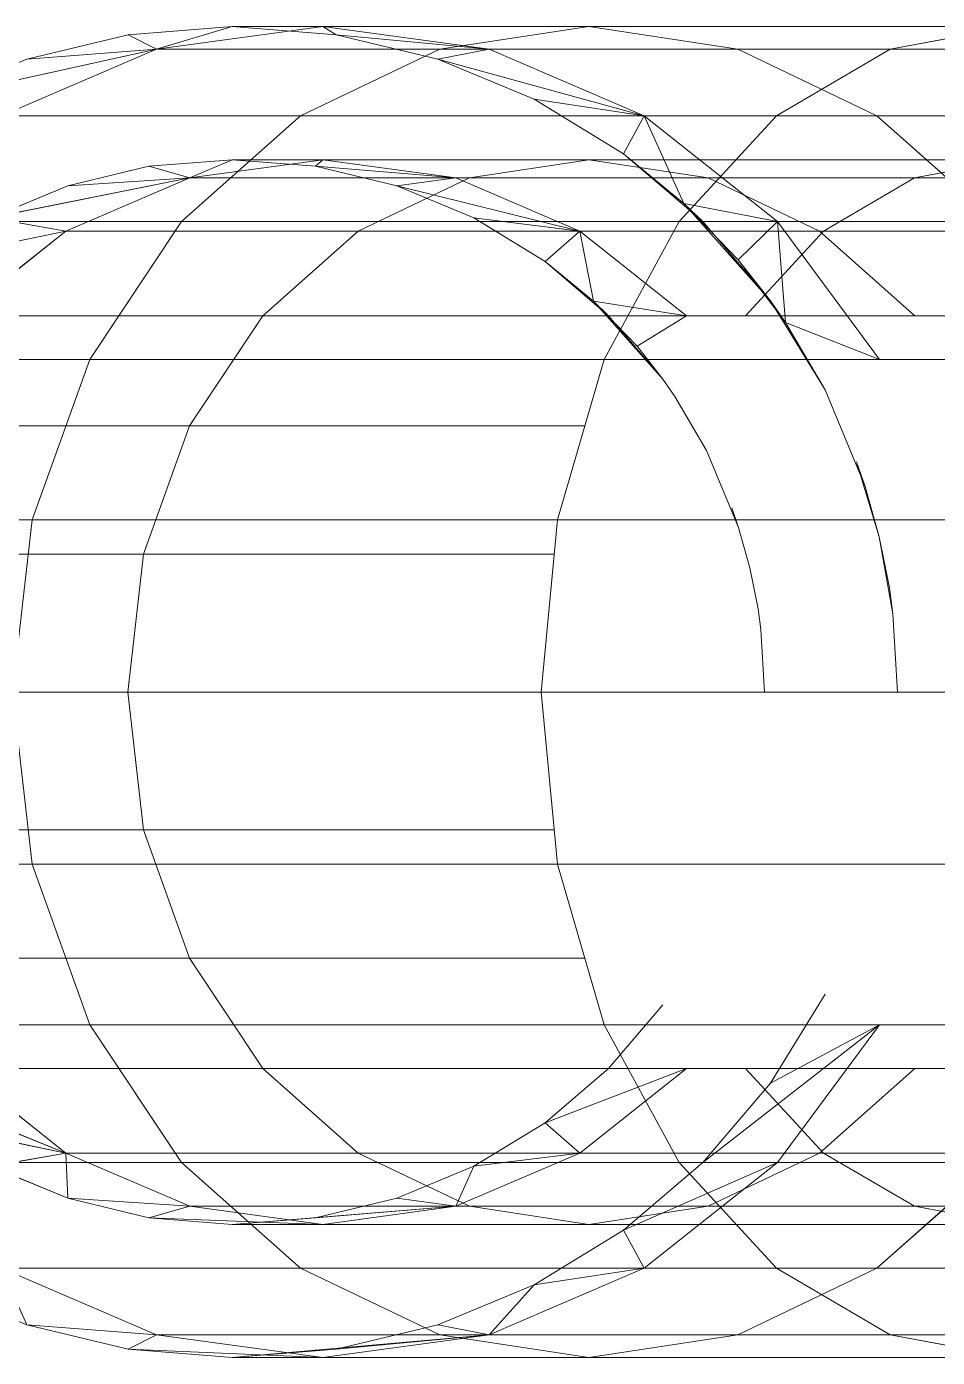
# Model space of a CAD drawing. Header units: centimetres. Extents: x -1762 to 3746, y -261 to 6534.
# Drawn here: x -1392.077 to -1391.392, y 5728.86 to 5729.86 of the extents above; entities that cross this region are included whole.
import ezdxf

# ---------------------------------------------------------------- set-up
doc = ezdxf.new("R2010")
doc.units = ezdxf.units.CM
doc.linetypes.add('Hidden', pattern=[0.714375, 0.47625, -0.238125])
doc.layers.add('A-DETL-HDLN', color=7, linetype='Hidden', lineweight=9)
doc.layers.add('G-IMPT', color=7, linetype='Continuous', lineweight=9, true_color=0x007f7f)

# ---------------------------------------------------------------- blocks, each defined once
blk = doc.blocks.new('EQ-05-007 - EQ-05-007_dwg_Agrupar_314-1548995-Planta bodega almacenamiento congelados')
at = {"layer": 'A-DETL-HDLN'}
for p, q in [((57.4821, 99.0002), (57.1642, 99.0002)), ((57.1642, 99.0002), (57.2557, 98.9832)), ((57.37, 98.9832), (57.4821, 99.0002)), ((57.6819, 99.0002), (57.4821, 99.0002)), ((57.4821, 99.0002), (57.5941, 98.9832)), ((57.5569, 98.9832), (57.75, 99.0002)), ((57.5569, 98.9832), (57.6819, 99.0002)), ((57.75, 99.0002), (57.6718, 98.994)), ((57.6718, 98.994), (57.75, 99.0002)), ((57.6819, 99.0002), (57.75, 99.0002)), ((57.6819, 99.0002), (57.8282, 98.994)), ((57.6819, 99.0002), (57.8069, 98.9832)), ((57.8282, 98.994), (57.75, 99.0002)), ((57.75, 99.0002), (57.8282, 98.994)), ((57.5569, 98.9832), (57.6718, 98.994)), ((57.5955, 98.9757), (57.6718, 98.994)), ((57.5955, 98.9757), (57.6718, 98.994)), ((57.8282, 98.994), (57.8069, 98.9832)), ((57.8069, 98.9832), (57.8282, 98.994)), ((57.8069, 98.9832), (57.8282, 98.994)), ((57.8282, 98.994), (57.9045, 98.9757)), ((57.8282, 98.994), (57.9045, 98.9757)), ((57.2557, 98.9832), (56.8147, 98.9832)), ((57.37, 98.9832), (57.0727, 98.9832)), ((57.5941, 98.9832), (57.2557, 98.9832)), ((57.2557, 98.9832), (57.341, 98.9332)), ((57.2655, 98.9332), (57.37, 98.9832)), ((57.5569, 98.9832), (57.37, 98.9832)), ((57.4404, 98.9332), (57.5569, 98.9832)), ((57.523, 98.9457), (57.5569, 98.9832)), ((57.5569, 98.9832), (57.5955, 98.9757)), ((57.8069, 98.9832), (57.5941, 98.9832)), ((57.5941, 98.9832), (57.6986, 98.9332)), ((57.8069, 98.9832), (57.9045, 98.9757)), ((57.8069, 98.9832), (57.9233, 98.9332)), ((57.523, 98.9457), (57.5955, 98.9757)), ((57.523, 98.9457), (57.5955, 98.9757)), ((57.9045, 98.9757), (57.977, 98.9457)), ((57.9045, 98.9757), (57.977, 98.9457)), ((57.9045, 98.9757), (57.9233, 98.9332)), ((57.4404, 98.9332), (57.523, 98.9457)), ((57.4561, 98.9047), (57.523, 98.9457)), ((57.4561, 98.9047), (57.523, 98.9457)), ((57.341, 98.9332), (56.875, 98.9332)), ((57.2655, 98.9332), (56.9874, 98.9332)), ((57.1759, 98.8538), (57.2655, 98.9332)), ((57.4404, 98.9332), (57.2655, 98.9332)), ((57.3403, 98.8538), (57.4404, 98.9332)), ((57.6986, 98.9332), (57.341, 98.9332)), ((57.341, 98.9332), (57.4142, 98.8538)), ((57.4561, 98.9047), (57.4404, 98.9332)), ((57.9233, 98.9332), (57.6986, 98.9332)), ((57.6986, 98.9332), (57.7882, 98.8538)), ((57.4821, 98.9002), (57.1642, 98.9002)), ((57.1642, 98.9002), (57.2374, 98.8866)), ((57.3403, 98.8538), (57.4561, 98.9047)), ((57.3924, 98.8866), (57.4821, 98.9002)), ((57.3964, 98.8538), (57.4561, 98.9047)), ((57.3964, 98.8538), (57.4561, 98.9047)), ((57.6819, 98.9002), (57.4821, 98.9002)), ((57.4821, 98.9002), (57.5717, 98.8866)), ((57.5819, 98.8866), (57.75, 98.9002)), ((57.5819, 98.8866), (57.6819, 98.9002)), ((57.6819, 98.9002), (57.75, 98.9002)), ((57.6819, 98.9002), (57.8126, 98.8953)), ((57.6819, 98.9002), (57.7819, 98.8866)), ((57.75, 98.9002), (57.6874, 98.8953)), ((57.6874, 98.8953), (57.75, 98.9002)), ((57.75, 98.9002), (57.8126, 98.8953)), ((57.75, 98.9002), (57.8126, 98.8953)), ((57.5819, 98.8866), (57.6874, 98.8953)), ((57.6264, 98.8806), (57.6874, 98.8953)), ((57.6264, 98.8806), (57.6874, 98.8953)), ((57.8126, 98.8953), (57.7819, 98.8866)), ((57.8126, 98.8953), (57.8736, 98.8806)), ((57.8126, 98.8953), (57.8736, 98.8806)), ((57.2374, 98.8866), (56.8018, 98.8866)), ((57.3924, 98.8866), (57.091, 98.8866)), ((57.5717, 98.8866), (57.2374, 98.8866)), ((57.2374, 98.8866), (57.3056, 98.8466)), ((57.3088, 98.8466), (57.3924, 98.8866)), ((57.5819, 98.8866), (57.3924, 98.8866)), ((57.4887, 98.8466), (57.5819, 98.8866)), ((57.5684, 98.8566), (57.5819, 98.8866)), ((57.5684, 98.8566), (57.6264, 98.8806)), ((57.5684, 98.8566), (57.6264, 98.8806)), ((57.7819, 98.8866), (57.5717, 98.8866)), ((57.5717, 98.8866), (57.6553, 98.8466)), ((57.5819, 98.8866), (57.6264, 98.8806)), ((57.7819, 98.8866), (57.8736, 98.8806)), ((57.7819, 98.8866), (57.875, 98.8466)), ((57.8736, 98.8806), (57.9316, 98.8566)), ((57.8736, 98.8806), (57.9316, 98.8566)), ((57.8736, 98.8806), (57.875, 98.8466)), ((57.4142, 98.8538), (56.9268, 98.8538)), ((57.3403, 98.8538), (57.1759, 98.8538)), ((57.2636, 98.7502), (57.3964, 98.8538)), ((57.2636, 98.7502), (57.3403, 98.8538)), ((57.3964, 98.8538), (57.3403, 98.8538)), ((57.3455, 98.7941), (57.3964, 98.8538)), ((57.3455, 98.7941), (57.3964, 98.8538)), ((57.7882, 98.8538), (57.4142, 98.8538)), ((57.4142, 98.8538), (57.4704, 98.7502)), ((57.4887, 98.8466), (57.5684, 98.8566)), ((57.5149, 98.8238), (57.5684, 98.8566)), ((57.5149, 98.8238), (57.5684, 98.8566)), ((58.0234, 98.8538), (57.7882, 98.8538)), ((57.7882, 98.8538), (57.8571, 98.7502)), ((57.875, 98.8466), (57.9316, 98.8566)), ((57.3056, 98.8466), (56.9295, 98.8466)), ((57.3088, 98.8466), (57.0228, 98.8466)), ((57.2371, 98.783), (57.3088, 98.8466)), ((57.6553, 98.8466), (57.3056, 98.8466)), ((57.3056, 98.8466), (57.3642, 98.783)), ((57.4887, 98.8466), (57.3088, 98.8466)), ((57.4086, 98.783), (57.4887, 98.8466)), ((57.5149, 98.8238), (57.4887, 98.8466)), ((57.875, 98.8466), (57.6553, 98.8466)), ((57.6553, 98.8466), (57.727, 98.783)), ((57.875, 98.8466), (57.9851, 98.8238)), ((57.875, 98.8466), (57.9551, 98.783)), ((57.875, 98.8466), (58.0328, 98.783)), ((57.4086, 98.783), (57.5149, 98.8238)), ((57.4672, 98.783), (57.5149, 98.8238)), ((57.4672, 98.783), (57.5149, 98.8238)), ((57.2636, 98.7502), (57.3455, 98.7941)), ((57.3045, 98.7272), (57.3455, 98.7941)), ((57.3045, 98.7272), (57.3455, 98.7941)), ((57.3642, 98.783), (56.9539, 98.783)), ((57.2371, 98.783), (56.9642, 98.783)), ((57.4086, 98.783), (57.2371, 98.783)), ((57.727, 98.783), (57.3642, 98.783)), ((57.4672, 98.783), (57.4086, 98.783)), ((57.4264, 98.7353), (57.4672, 98.783)), ((57.4264, 98.7353), (57.4672, 98.783)), ((57.9551, 98.783), (57.727, 98.783)), ((57.727, 98.783), (57.7821, 98.7002)), ((57.4704, 98.7502), (56.9665, 98.7502)), ((57.8571, 98.7502), (57.4704, 98.7502)), ((57.4704, 98.7502), (57.5057, 98.6296)), ((58.1001, 98.7502), (57.8571, 98.7502)), ((57.8571, 98.7502), (57.9003, 98.6296)), ((57.7821, 98.7002), (57.485, 98.7002)), ((58.0165, 98.7002), (57.7821, 98.7002)), ((57.7821, 98.7002), (57.8167, 98.6037)), ((57.5057, 98.6296), (56.9915, 98.6296)), ((57.9003, 98.6296), (57.5057, 98.6296)), ((57.5057, 98.6296), (57.5178, 98.5002)), ((58.1484, 98.6296), (57.9003, 98.6296)), ((57.9003, 98.6296), (57.9151, 98.5002)), ((57.8167, 98.6037), (57.5081, 98.6037)), ((58.0551, 98.6037), (57.8167, 98.6037)), ((57.8167, 98.6037), (57.8285, 98.5002)), ((57.5178, 98.5002), (57, 98.5002)), ((57.2535, 98.4414), (57.25, 98.5002)), ((57.3528, 98.4532), (57.35, 98.5002)), ((57.5178, 98.5002), (57.5057, 98.3708)), ((57.8285, 98.5002), (57.5178, 98.5002)), ((57.9151, 98.5002), (57.5178, 98.5002)), ((57.8285, 98.5002), (57.8167, 98.3967)), ((58.0682, 98.5002), (57.8285, 98.5002)), ((57.9151, 98.5002), (57.9003, 98.3708)), ((57.3528, 98.4532), (57.3549, 98.4376)), ((57.2638, 98.3835), (57.2535, 98.4414)), ((57.2535, 98.4414), (57.2562, 98.422)), ((57.3611, 98.4068), (57.3549, 98.4376)), ((57.2638, 98.3835), (57.2562, 98.422)), ((57.3611, 98.4068), (57.3696, 98.3766)), ((57.8167, 98.3967), (57.5081, 98.3967)), ((57.8167, 98.3967), (57.7821, 98.3002)), ((58.0551, 98.3967), (57.8167, 98.3967)), ((57.2809, 98.3271), (57.2638, 98.3835)), ((57.2638, 98.3835), (57.2745, 98.3457)), ((57.5057, 98.3708), (56.9915, 98.3708)), ((57.3936, 98.3186), (57.3696, 98.3766)), ((57.3747, 98.3618), (57.3696, 98.3766)), ((57.5057, 98.3708), (57.4704, 98.2502)), ((57.9003, 98.3708), (57.5057, 98.3708)), ((57.9003, 98.3708), (57.8571, 98.2502)), ((58.1484, 98.3708), (57.9003, 98.3708)), ((57.3045, 98.2732), (57.2745, 98.3457)), ((57.2809, 98.3271), (57.2745, 98.3457)), ((57.4174, 98.278), (57.3936, 98.3186)), ((57.7821, 98.3002), (57.485, 98.3002)), ((57.7821, 98.3002), (57.727, 98.2174)), ((58.0165, 98.3002), (57.7821, 98.3002)), ((57.3455, 98.2063), (57.3045, 98.2732)), ((57.3343, 98.2224), (57.3045, 98.2732)), ((57.4174, 98.278), (57.4264, 98.2651)), ((57.4672, 98.2174), (57.4264, 98.2651)), ((57.4785, 98.2065), (57.4264, 98.2651)), ((57.4458, 98.2404), (57.4264, 98.2651)), ((57.4704, 98.2502), (56.9665, 98.2502)), ((57.3403, 98.1467), (57.2636, 98.2502)), ((57.2636, 98.2502), (57.3343, 98.2224)), ((57.4704, 98.2502), (57.4142, 98.1467)), ((57.8571, 98.2502), (57.4704, 98.2502)), ((57.8571, 98.2502), (57.7882, 98.1467)), ((58.1001, 98.2502), (57.8571, 98.2502)), ((57.4086, 98.2174), (57.4458, 98.2404)), ((57.4785, 98.2065), (57.4458, 98.2404)), ((57.3698, 98.1755), (57.3343, 98.2224)), ((57.3343, 98.2224), (57.3455, 98.2063)), ((57.3403, 98.1467), (57.3343, 98.2224)), ((57.3642, 98.2174), (56.9539, 98.2174)), ((57.2371, 98.2174), (56.9642, 98.2174)), ((57.3088, 98.1538), (57.2371, 98.2174)), ((57.4086, 98.2174), (57.2371, 98.2174)), ((57.3642, 98.2174), (57.3056, 98.1538)), ((57.727, 98.2174), (57.3642, 98.2174)), ((57.4887, 98.1538), (57.4086, 98.2174)), ((57.4785, 98.2065), (57.4086, 98.2174)), ((57.5149, 98.1766), (57.4672, 98.2174)), ((57.5149, 98.1766), (57.4672, 98.2174)), ((57.4785, 98.2065), (57.4672, 98.2174)), ((57.727, 98.2174), (57.6553, 98.1538)), ((57.9551, 98.2174), (57.727, 98.2174)), ((57.9551, 98.2174), (57.875, 98.1538)), ((57.3964, 98.1467), (57.3455, 98.2063)), ((57.4106, 98.133), (57.3455, 98.2063)), ((57.3698, 98.1755), (57.3455, 98.2063)), ((57.4887, 98.1538), (57.4785, 98.2065)), ((57.5149, 98.1766), (57.4785, 98.2065)), ((57.3403, 98.1467), (57.3698, 98.1755)), ((57.4106, 98.133), (57.3698, 98.1755)), ((57.4887, 98.1538), (57.5149, 98.1766)), ((57.5684, 98.1438), (57.5149, 98.1766)), ((57.5684, 98.1438), (57.5149, 98.1766)), ((57.9851, 98.1766), (57.875, 98.1538)), ((57.3056, 98.1538), (56.9295, 98.1538)), ((57.3088, 98.1538), (57.0228, 98.1538)), ((57.3056, 98.1538), (57.2374, 98.1138)), ((57.6553, 98.1538), (57.3056, 98.1538)), ((57.3924, 98.1138), (57.3088, 98.1538)), ((57.4887, 98.1538), (57.3088, 98.1538)), ((57.5819, 98.1138), (57.4887, 98.1538)), ((57.6264, 98.1198), (57.4887, 98.1538)), ((57.4887, 98.1538), (57.5684, 98.1438)), ((57.6553, 98.1538), (57.5717, 98.1138)), ((57.875, 98.1538), (57.6553, 98.1538)), ((57.875, 98.1538), (57.7819, 98.1138)), ((57.875, 98.1538), (57.9316, 98.1438)), ((57.4142, 98.1467), (56.9268, 98.1467)), ((57.2655, 98.0672), (57.1759, 98.1467)), ((57.3403, 98.1467), (57.1759, 98.1467)), ((57.4404, 98.0672), (57.3403, 98.1467)), ((57.3403, 98.1467), (57.4106, 98.133)), ((57.4142, 98.1467), (57.341, 98.0672)), ((57.4561, 98.0957), (57.3964, 98.1467)), ((57.4561, 98.0957), (57.3964, 98.1467)), ((57.4106, 98.133), (57.3964, 98.1467)), ((57.7882, 98.1467), (57.4142, 98.1467)), ((57.6264, 98.1198), (57.5684, 98.1438)), ((57.6264, 98.1198), (57.5684, 98.1438)), ((57.7882, 98.1467), (57.6986, 98.0672)), ((57.9316, 98.1438), (57.7819, 98.1138)), ((58.0234, 98.1467), (57.7882, 98.1467)), ((57.9316, 98.1438), (57.8736, 98.1198)), ((57.9316, 98.1438), (57.8736, 98.1198)), ((57.4404, 98.0672), (57.4106, 98.133)), ((57.4561, 98.0957), (57.4106, 98.133)), ((57.2374, 98.1138), (56.8018, 98.1138)), ((57.3924, 98.1138), (57.091, 98.1138)), ((57.2374, 98.1138), (57.1642, 98.1002)), ((57.5717, 98.1138), (57.2374, 98.1138)), ((57.4821, 98.1002), (57.3924, 98.1138)), ((57.5819, 98.1138), (57.3924, 98.1138)), ((57.5717, 98.1138), (57.4821, 98.1002)), ((57.7819, 98.1138), (57.5717, 98.1138)), ((57.5819, 98.1138), (57.6264, 98.1198)), ((57.6819, 98.1002), (57.5819, 98.1138)), ((57.6874, 98.1051), (57.5819, 98.1138)), ((57.6874, 98.1051), (57.6264, 98.1198)), ((57.6874, 98.1051), (57.6264, 98.1198)), ((57.7819, 98.1138), (57.6819, 98.1002)), ((57.7819, 98.1138), (57.75, 98.1002)), ((57.7819, 98.1138), (57.8736, 98.1198)), ((57.7819, 98.1138), (57.8126, 98.1051)), ((57.8736, 98.1198), (57.8126, 98.1051)), ((57.8736, 98.1198), (57.8126, 98.1051)), ((57.4821, 98.1002), (57.1642, 98.1002)), ((57.6819, 98.1002), (57.4821, 98.1002)), ((57.6819, 98.1002), (57.6874, 98.1051)), ((57.6819, 98.1002), (57.6874, 98.1051)), ((57.6819, 98.1002), (57.6874, 98.1051)), ((57.75, 98.1002), (57.6819, 98.1002)), ((57.6874, 98.1051), (57.75, 98.1002)), ((57.75, 98.1002), (57.6874, 98.1051)), ((57.8126, 98.1051), (57.75, 98.1002)), ((57.8126, 98.1051), (57.75, 98.1002)), ((57.4404, 98.0672), (57.4561, 98.0957)), ((57.523, 98.0547), (57.4561, 98.0957)), ((57.523, 98.0547), (57.4561, 98.0957)), ((57.341, 98.0672), (56.875, 98.0672)), ((57.2655, 98.0672), (56.9874, 98.0672)), ((57.341, 98.0672), (57.2557, 98.0172)), ((57.37, 98.0172), (57.2655, 98.0672)), ((57.4404, 98.0672), (57.2655, 98.0672)), ((57.6986, 98.0672), (57.341, 98.0672)), ((57.5569, 98.0172), (57.4404, 98.0672)), ((57.5955, 98.0247), (57.4404, 98.0672)), ((57.4404, 98.0672), (57.523, 98.0547)), ((57.6986, 98.0672), (57.5941, 98.0172)), ((57.9233, 98.0672), (57.6986, 98.0672)), ((57.9233, 98.0672), (57.8069, 98.0172)), ((57.5955, 98.0247), (57.523, 98.0547)), ((57.5955, 98.0247), (57.523, 98.0547)), ((57.977, 98.0547), (57.8069, 98.0172)), ((57.977, 98.0547), (57.9045, 98.0247)), ((57.977, 98.0547), (57.9045, 98.0247)), ((57.5569, 98.0172), (57.5955, 98.0247)), ((57.5955, 98.0247), (57.6718, 98.0064)), ((57.6718, 98.0064), (57.5955, 98.0247)), ((57.8069, 98.0172), (57.9045, 98.0247)), ((57.9045, 98.0247), (57.8282, 98.0064)), ((57.9045, 98.0247), (57.8282, 98.0064)), ((57.2557, 98.0172), (56.8147, 98.0172)), ((57.37, 98.0172), (57.0727, 98.0172)), ((57.2557, 98.0172), (57.1642, 98.0002)), ((57.5941, 98.0172), (57.2557, 98.0172)), ((57.4821, 98.0002), (57.37, 98.0172)), ((57.5569, 98.0172), (57.37, 98.0172)), ((57.5941, 98.0172), (57.4821, 98.0002)), ((57.6819, 98.0002), (57.5569, 98.0172)), ((57.6718, 98.0064), (57.5569, 98.0172)), ((57.8069, 98.0172), (57.5941, 98.0172)), ((57.8069, 98.0172), (57.6819, 98.0002)), ((57.8069, 98.0172), (57.75, 98.0002)), ((57.8069, 98.0172), (57.8282, 98.0064)), ((57.8069, 98.0172), (57.8282, 98.0064)), ((57.8282, 98.0064), (57.8069, 98.0172)), ((57.4821, 98.0002), (57.1642, 98.0002)), ((57.6819, 98.0002), (57.4821, 98.0002)), ((57.6718, 98.0064), (57.75, 98.0002)), ((57.75, 98.0002), (57.6718, 98.0064)), ((57.6819, 98.0002), (57.6718, 98.0064)), ((57.6819, 98.0002), (57.75, 98.0002)), ((57.8282, 98.0064), (57.75, 98.0002)), ((57.8282, 98.0064), (57.75, 98.0002))]:
    blk.add_line(p, q, dxfattribs=at)
at = {"layer": 'A-DETL-HDLN', "flags": 128}
blk.add_lwpolyline([(57.6819, 98.0002), (57.6718, 98.0064)], close=True, dxfattribs=at)
at = {"layer": 'G-IMPT'}
for p, q in [((57.4821, 99.0002), (57.1642, 99.0002)), ((57.1642, 99.0002), (57.2557, 98.9832)), ((57.37, 98.9832), (57.4821, 99.0002)), ((57.6819, 99.0002), (57.4821, 99.0002)), ((57.4821, 99.0002), (57.5941, 98.9832)), ((57.5569, 98.9832), (57.75, 99.0002)), ((57.5569, 98.9832), (57.6819, 99.0002)), ((57.75, 99.0002), (57.6718, 98.994)), ((57.6718, 98.994), (57.75, 99.0002)), ((57.6718, 98.994), (57.75, 99.0002)), ((57.6819, 99.0002), (57.75, 99.0002)), ((57.6819, 99.0002), (57.8282, 98.994)), ((57.6819, 99.0002), (57.8069, 98.9832)), ((57.8282, 98.994), (57.75, 99.0002)), ((57.75, 99.0002), (57.8282, 98.994)), ((57.75, 99.0002), (57.8282, 98.994)), ((57.5569, 98.9832), (57.6718, 98.994)), ((57.5955, 98.9757), (57.6718, 98.994)), ((57.5955, 98.9757), (57.6718, 98.994)), ((57.5955, 98.9757), (57.6718, 98.994)), ((57.8282, 98.994), (57.8069, 98.9832)), ((57.8282, 98.994), (57.9045, 98.9757)), ((57.8282, 98.994), (57.9045, 98.9757)), ((57.8282, 98.994), (57.9045, 98.9757)), ((57.2557, 98.9832), (56.8147, 98.9832)), ((57.37, 98.9832), (57.0727, 98.9832)), ((57.5941, 98.9832), (57.2557, 98.9832)), ((57.2557, 98.9832), (57.341, 98.9332)), ((57.2655, 98.9332), (57.37, 98.9832)), ((57.5569, 98.9832), (57.37, 98.9832)), ((57.4404, 98.9332), (57.5569, 98.9832)), ((57.523, 98.9457), (57.5569, 98.9832)), ((57.5569, 98.9832), (57.5955, 98.9757)), ((57.8069, 98.9832), (57.5941, 98.9832)), ((57.5941, 98.9832), (57.6986, 98.9332)), ((57.8069, 98.9832), (57.9045, 98.9757)), ((57.8069, 98.9832), (57.9233, 98.9332)), ((57.523, 98.9457), (57.5955, 98.9757)), ((57.523, 98.9457), (57.5955, 98.9757)), ((57.5955, 98.9757), (57.523, 98.9457)), ((57.9045, 98.9757), (57.977, 98.9457)), ((57.9045, 98.9757), (57.977, 98.9457)), ((57.9045, 98.9757), (57.9233, 98.9332)), ((57.977, 98.9457), (57.9045, 98.9757)), ((57.4404, 98.9332), (57.523, 98.9457)), ((57.4561, 98.9047), (57.523, 98.9457)), ((57.4561, 98.9047), (57.523, 98.9457)), ((57.4561, 98.9047), (57.523, 98.9457)), ((57.341, 98.9332), (56.875, 98.9332)), ((57.2655, 98.9332), (56.9874, 98.9332)), ((57.1759, 98.8538), (57.2655, 98.9332)), ((57.4404, 98.9332), (57.2655, 98.9332)), ((57.3403, 98.8538), (57.4404, 98.9332)), ((57.6986, 98.9332), (57.341, 98.9332)), ((57.341, 98.9332), (57.4142, 98.8538)), ((57.4561, 98.9047), (57.4404, 98.9332)), ((57.9233, 98.9332), (57.6986, 98.9332)), ((57.6986, 98.9332), (57.7882, 98.8538)), ((57.4821, 98.9002), (57.1642, 98.9002)), ((57.1642, 98.9002), (57.2374, 98.8866)), ((57.3403, 98.8538), (57.4561, 98.9047)), ((57.3924, 98.8866), (57.4821, 98.9002)), ((57.3964, 98.8538), (57.4561, 98.9047)), ((57.3964, 98.8538), (57.4561, 98.9047)), ((57.3964, 98.8538), (57.4561, 98.9047)), ((57.6819, 98.9002), (57.4821, 98.9002)), ((57.4821, 98.9002), (57.5717, 98.8866)), ((57.5819, 98.8866), (57.75, 98.9002)), ((57.5819, 98.8866), (57.6819, 98.9002)), ((57.6819, 98.9002), (57.75, 98.9002)), ((57.6819, 98.9002), (57.8126, 98.8953)), ((57.6819, 98.9002), (57.7819, 98.8866)), ((57.75, 98.9002), (57.6874, 98.8953)), ((57.6874, 98.8953), (57.75, 98.9002)), ((57.6874, 98.8953), (57.75, 98.9002)), ((57.75, 98.9002), (57.8126, 98.8953)), ((57.75, 98.9002), (57.8126, 98.8953)), ((57.75, 98.9002), (57.8126, 98.8953)), ((57.8126, 98.8953), (57.75, 98.9002)), ((57.5819, 98.8866), (57.6874, 98.8953)), ((57.6264, 98.8806), (57.6874, 98.8953)), ((57.6264, 98.8806), (57.6874, 98.8953)), ((57.6264, 98.8806), (57.6874, 98.8953)), ((57.8126, 98.8953), (57.7819, 98.8866)), ((57.8126, 98.8953), (57.8736, 98.8806)), ((57.8126, 98.8953), (57.8736, 98.8806)), ((57.8126, 98.8953), (57.8736, 98.8806)), ((57.2374, 98.8866), (56.8018, 98.8866)), ((57.3924, 98.8866), (57.091, 98.8866)), ((57.5717, 98.8866), (57.2374, 98.8866)), ((57.2374, 98.8866), (57.3056, 98.8466)), ((57.3088, 98.8466), (57.3924, 98.8866)), ((57.5819, 98.8866), (57.3924, 98.8866)), ((57.4887, 98.8466), (57.5819, 98.8866)), ((57.5684, 98.8566), (57.5819, 98.8866)), ((57.5684, 98.8566), (57.6264, 98.8806)), ((57.5684, 98.8566), (57.6264, 98.8806)), ((57.5684, 98.8566), (57.6264, 98.8806)), ((57.7819, 98.8866), (57.5717, 98.8866)), ((57.5717, 98.8866), (57.6553, 98.8466)), ((57.5819, 98.8866), (57.6264, 98.8806)), ((57.7819, 98.8866), (57.8736, 98.8806)), ((57.7819, 98.8866), (57.875, 98.8466)), ((57.8736, 98.8806), (57.9316, 98.8566)), ((57.8736, 98.8806), (57.9316, 98.8566)), ((57.8736, 98.8806), (57.875, 98.8466)), ((57.8736, 98.8806), (57.9316, 98.8566)), ((57.4142, 98.8538), (56.9268, 98.8538)), ((57.3403, 98.8538), (57.1759, 98.8538)), ((57.2636, 98.7502), (57.3964, 98.8538)), ((57.2636, 98.7502), (57.3403, 98.8538)), ((57.3964, 98.8538), (57.3403, 98.8538)), ((57.3455, 98.7941), (57.3964, 98.8538)), ((57.3455, 98.7941), (57.3964, 98.8538)), ((57.3455, 98.7941), (57.3964, 98.8538)), ((57.7882, 98.8538), (57.4142, 98.8538)), ((57.4142, 98.8538), (57.4704, 98.7502)), ((57.4887, 98.8466), (57.5684, 98.8566)), ((57.5149, 98.8238), (57.5684, 98.8566)), ((57.5149, 98.8238), (57.5684, 98.8566)), ((57.5684, 98.8566), (57.5149, 98.8238)), ((58.0234, 98.8538), (57.7882, 98.8538)), ((57.7882, 98.8538), (57.8571, 98.7502)), ((57.875, 98.8466), (57.9316, 98.8566)), ((57.3056, 98.8466), (56.9295, 98.8466)), ((57.3088, 98.8466), (57.0228, 98.8466)), ((57.2371, 98.783), (57.3088, 98.8466)), ((57.6553, 98.8466), (57.3056, 98.8466)), ((57.3056, 98.8466), (57.3642, 98.783)), ((57.4887, 98.8466), (57.3088, 98.8466)), ((57.4086, 98.783), (57.4887, 98.8466)), ((57.5149, 98.8238), (57.4887, 98.8466)), ((57.875, 98.8466), (57.6553, 98.8466)), ((57.6553, 98.8466), (57.727, 98.783)), ((57.875, 98.8466), (57.9851, 98.8238)), ((57.875, 98.8466), (57.9551, 98.783)), ((57.875, 98.8466), (58.0328, 98.783)), ((57.4086, 98.783), (57.5149, 98.8238)), ((57.4672, 98.783), (57.5149, 98.8238)), ((57.4672, 98.783), (57.5149, 98.8238)), ((57.5149, 98.8238), (57.4672, 98.783)), ((57.2636, 98.7502), (57.3455, 98.7941)), ((57.3045, 98.7272), (57.3455, 98.7941)), ((57.3045, 98.7272), (57.3455, 98.7941)), ((57.3045, 98.7272), (57.3455, 98.7941)), ((57.3455, 98.7941), (57.3045, 98.7272)), ((57.3642, 98.783), (56.9539, 98.783)), ((57.3642, 98.783), (56.9539, 98.783)), ((57.2371, 98.783), (56.9642, 98.783)), ((56.9642, 98.783), (57.2371, 98.783)), ((57.4086, 98.783), (57.2371, 98.783)), ((57.4086, 98.783), (57.2371, 98.783)), ((57.727, 98.783), (57.3642, 98.783)), ((57.4672, 98.783), (57.4086, 98.783)), ((57.4264, 98.7353), (57.4672, 98.783)), ((57.4264, 98.7353), (57.4672, 98.783)), ((57.4672, 98.783), (57.4264, 98.7353)), ((57.4672, 98.783), (57.4264, 98.7353)), ((57.4264, 98.7353), (57.4672, 98.783)), ((57.9551, 98.783), (57.727, 98.783)), ((57.727, 98.783), (57.7821, 98.7002)), ((57.4704, 98.7502), (56.9665, 98.7502)), ((57.8571, 98.7502), (57.4704, 98.7502)), ((57.4704, 98.7502), (57.5057, 98.6296)), ((58.1001, 98.7502), (57.8571, 98.7502)), ((57.8571, 98.7502), (57.9003, 98.6296)), ((57.7821, 98.7002), (57.485, 98.7002)), ((58.0165, 98.7002), (57.7821, 98.7002)), ((57.7821, 98.7002), (57.8167, 98.6037)), ((57.5057, 98.6296), (56.9915, 98.6296)), ((57.9003, 98.6296), (57.5057, 98.6296)), ((57.5057, 98.6296), (57.5178, 98.5002)), ((58.1484, 98.6296), (57.9003, 98.6296)), ((57.9003, 98.6296), (57.9151, 98.5002)), ((57.8167, 98.6037), (57.5081, 98.6037)), ((58.0551, 98.6037), (57.8167, 98.6037)), ((57.8167, 98.6037), (57.8285, 98.5002)), ((57.5178, 98.5002), (57, 98.5002)), ((57, 98.5002), (57.5178, 98.5002)), ((57.2535, 98.4414), (57.25, 98.5002)), ((57.3528, 98.4532), (57.35, 98.5002)), ((57.5178, 98.5002), (57.5057, 98.3708)), ((57.8285, 98.5002), (57.5178, 98.5002)), ((57.9151, 98.5002), (57.5178, 98.5002)), ((57.8285, 98.5002), (57.8167, 98.3967)), ((58.0682, 98.5002), (57.8285, 98.5002)), ((57.9151, 98.5002), (57.9003, 98.3708)), ((57.3528, 98.4532), (57.3549, 98.4376)), ((57.2638, 98.3835), (57.2535, 98.4414)), ((57.2535, 98.4414), (57.2562, 98.422)), ((57.3611, 98.4068), (57.3549, 98.4376)), ((57.2638, 98.3835), (57.2562, 98.422)), ((57.3611, 98.4068), (57.3696, 98.3766)), ((57.8167, 98.3967), (57.5081, 98.3967)), ((57.8167, 98.3967), (57.7821, 98.3002)), ((58.0551, 98.3967), (57.8167, 98.3967)), ((57.2809, 98.3271), (57.2638, 98.3835)), ((57.2638, 98.3835), (57.2745, 98.3457)), ((57.5057, 98.3708), (56.9915, 98.3708)), ((57.3936, 98.3186), (57.3696, 98.3766)), ((57.3747, 98.3618), (57.3696, 98.3766)), ((57.5057, 98.3708), (57.4704, 98.2502)), ((57.9003, 98.3708), (57.5057, 98.3708)), ((57.9003, 98.3708), (57.8571, 98.2502)), ((58.1484, 98.3708), (57.9003, 98.3708)), ((57.3045, 98.2732), (57.2745, 98.3457)), ((57.2809, 98.3271), (57.2745, 98.3457)), ((57.4174, 98.278), (57.3936, 98.3186)), ((57.7821, 98.3002), (57.485, 98.3002)), ((57.7821, 98.3002), (57.727, 98.2174)), ((58.0165, 98.3002), (57.7821, 98.3002)), ((57.3455, 98.2063), (57.3045, 98.2732)), ((57.3343, 98.2224), (57.3045, 98.2732)), ((57.3455, 98.2063), (57.3045, 98.2732)), ((57.4174, 98.278), (57.4264, 98.2651)), ((57.4672, 98.2174), (57.4264, 98.2651)), ((57.4785, 98.2065), (57.4264, 98.2651)), ((57.4458, 98.2404), (57.4264, 98.2651)), ((57.4704, 98.2502), (56.9665, 98.2502)), ((57.3403, 98.1467), (57.2636, 98.2502)), ((57.2636, 98.2502), (57.3343, 98.2224)), ((57.4704, 98.2502), (57.4142, 98.1467)), ((57.8571, 98.2502), (57.4704, 98.2502)), ((57.8571, 98.2502), (57.7882, 98.1467)), ((58.1001, 98.2502), (57.8571, 98.2502)), ((57.4086, 98.2174), (57.4458, 98.2404)), ((57.4785, 98.2065), (57.4458, 98.2404)), ((57.3698, 98.1755), (57.3343, 98.2224)), ((57.3343, 98.2224), (57.3455, 98.2063)), ((57.3403, 98.1467), (57.3343, 98.2224)), ((57.3343, 98.2224), (57.3455, 98.2063)), ((57.3343, 98.2224), (57.3698, 98.1755)), ((57.3642, 98.2174), (56.9539, 98.2174)), ((56.9539, 98.2174), (57.3642, 98.2174)), ((57.2371, 98.2174), (56.9642, 98.2174)), ((57.2371, 98.2174), (56.9642, 98.2174)), ((57.3088, 98.1538), (57.2371, 98.2174)), ((57.4086, 98.2174), (57.2371, 98.2174)), ((57.3642, 98.2174), (57.3056, 98.1538)), ((57.727, 98.2174), (57.3642, 98.2174)), ((57.4887, 98.1538), (57.4086, 98.2174)), ((57.4785, 98.2065), (57.4086, 98.2174)), ((57.5149, 98.1766), (57.4672, 98.2174)), ((57.5149, 98.1766), (57.4672, 98.2174)), ((57.4785, 98.2065), (57.4672, 98.2174)), ((57.727, 98.2174), (57.6553, 98.1538)), ((57.9551, 98.2174), (57.727, 98.2174)), ((57.9551, 98.2174), (57.875, 98.1538)), ((57.3964, 98.1467), (57.3455, 98.2063)), ((57.4106, 98.133), (57.3455, 98.2063)), ((57.3698, 98.1755), (57.3455, 98.2063)), ((57.4887, 98.1538), (57.4785, 98.2065)), ((57.5149, 98.1766), (57.4785, 98.2065)), ((57.3403, 98.1467), (57.3698, 98.1755)), ((57.4106, 98.133), (57.3698, 98.1755)), ((57.4887, 98.1538), (57.5149, 98.1766)), ((57.5684, 98.1438), (57.5149, 98.1766)), ((57.5684, 98.1438), (57.5149, 98.1766)), ((57.5684, 98.1438), (57.5149, 98.1766)), ((57.9851, 98.1766), (57.875, 98.1538)), ((57.3056, 98.1538), (56.9295, 98.1538)), ((57.3088, 98.1538), (57.0228, 98.1538)), ((57.3056, 98.1538), (57.2374, 98.1138)), ((57.6553, 98.1538), (57.3056, 98.1538)), ((57.3924, 98.1138), (57.3088, 98.1538)), ((57.4887, 98.1538), (57.3088, 98.1538)), ((57.5819, 98.1138), (57.4887, 98.1538)), ((57.6264, 98.1198), (57.4887, 98.1538)), ((57.4887, 98.1538), (57.5684, 98.1438)), ((57.6553, 98.1538), (57.5717, 98.1138)), ((57.875, 98.1538), (57.6553, 98.1538)), ((57.875, 98.1538), (57.7819, 98.1138)), ((57.875, 98.1538), (57.9316, 98.1438)), ((57.4142, 98.1467), (56.9268, 98.1467)), ((57.2655, 98.0672), (57.1759, 98.1467)), ((57.3403, 98.1467), (57.1759, 98.1467)), ((57.4404, 98.0672), (57.3403, 98.1467)), ((57.3403, 98.1467), (57.4106, 98.133)), ((57.4142, 98.1467), (57.341, 98.0672)), ((57.4561, 98.0957), (57.3964, 98.1467)), ((57.4561, 98.0957), (57.3964, 98.1467)), ((57.4106, 98.133), (57.3964, 98.1467)), ((57.7882, 98.1467), (57.4142, 98.1467)), ((57.6264, 98.1198), (57.5684, 98.1438)), ((57.6264, 98.1198), (57.5684, 98.1438)), ((57.6264, 98.1198), (57.5684, 98.1438)), ((57.7882, 98.1467), (57.6986, 98.0672)), ((57.9316, 98.1438), (57.7819, 98.1138)), ((58.0234, 98.1467), (57.7882, 98.1467)), ((57.9316, 98.1438), (57.8736, 98.1198)), ((57.9316, 98.1438), (57.8736, 98.1198)), ((57.8736, 98.1198), (57.9316, 98.1438)), ((57.9316, 98.1438), (57.8736, 98.1198)), ((57.4404, 98.0672), (57.4106, 98.133)), ((57.4561, 98.0957), (57.4106, 98.133)), ((57.2374, 98.1138), (56.8018, 98.1138)), ((57.3924, 98.1138), (57.091, 98.1138)), ((57.2374, 98.1138), (57.1642, 98.1002)), ((57.5717, 98.1138), (57.2374, 98.1138)), ((57.4821, 98.1002), (57.3924, 98.1138)), ((57.5819, 98.1138), (57.3924, 98.1138)), ((57.5717, 98.1138), (57.4821, 98.1002)), ((57.7819, 98.1138), (57.5717, 98.1138)), ((57.5819, 98.1138), (57.6264, 98.1198)), ((57.6819, 98.1002), (57.5819, 98.1138)), ((57.6874, 98.1051), (57.5819, 98.1138)), ((57.6874, 98.1051), (57.6264, 98.1198)), ((57.6874, 98.1051), (57.6264, 98.1198)), ((57.6264, 98.1198), (57.6874, 98.1051)), ((57.6874, 98.1051), (57.6264, 98.1198)), ((57.7819, 98.1138), (57.6819, 98.1002)), ((57.7819, 98.1138), (57.75, 98.1002)), ((57.7819, 98.1138), (57.8736, 98.1198)), ((57.7819, 98.1138), (57.8126, 98.1051)), ((57.8736, 98.1198), (57.8126, 98.1051)), ((57.8736, 98.1198), (57.8126, 98.1051)), ((57.8126, 98.1051), (57.8736, 98.1198)), ((57.4821, 98.1002), (57.1642, 98.1002)), ((57.6819, 98.1002), (57.4821, 98.1002)), ((57.6819, 98.1002), (57.6874, 98.1051)), ((57.75, 98.1002), (57.6819, 98.1002)), ((57.6874, 98.1051), (57.75, 98.1002)), ((57.75, 98.1002), (57.6874, 98.1051)), ((57.75, 98.1002), (57.6874, 98.1051)), ((57.6874, 98.1051), (57.75, 98.1002)), ((57.8126, 98.1051), (57.75, 98.1002)), ((57.8126, 98.1051), (57.75, 98.1002)), ((57.75, 98.1002), (57.8126, 98.1051)), ((57.4404, 98.0672), (57.4561, 98.0957)), ((57.523, 98.0547), (57.4561, 98.0957)), ((57.523, 98.0547), (57.4561, 98.0957)), ((57.523, 98.0547), (57.4561, 98.0957)), ((57.341, 98.0672), (56.875, 98.0672)), ((57.2655, 98.0672), (56.9874, 98.0672)), ((57.341, 98.0672), (57.2557, 98.0172)), ((57.37, 98.0172), (57.2655, 98.0672)), ((57.4404, 98.0672), (57.2655, 98.0672)), ((57.6986, 98.0672), (57.341, 98.0672)), ((57.5569, 98.0172), (57.4404, 98.0672)), ((57.5955, 98.0247), (57.4404, 98.0672)), ((57.4404, 98.0672), (57.523, 98.0547)), ((57.6986, 98.0672), (57.5941, 98.0172)), ((57.9233, 98.0672), (57.6986, 98.0672)), ((57.9233, 98.0672), (57.8069, 98.0172)), ((57.5955, 98.0247), (57.523, 98.0547)), ((57.5955, 98.0247), (57.523, 98.0547)), ((57.5955, 98.0247), (57.523, 98.0547)), ((57.977, 98.0547), (57.8069, 98.0172)), ((57.977, 98.0547), (57.9045, 98.0247)), ((57.977, 98.0547), (57.9045, 98.0247)), ((57.977, 98.0547), (57.9045, 98.0247)), ((57.5569, 98.0172), (57.5955, 98.0247)), ((57.5955, 98.0247), (57.6718, 98.0064)), ((57.6718, 98.0064), (57.5955, 98.0247)), ((57.6718, 98.0064), (57.5955, 98.0247)), ((57.8069, 98.0172), (57.9045, 98.0247)), ((57.9045, 98.0247), (57.8282, 98.0064)), ((57.9045, 98.0247), (57.8282, 98.0064)), ((57.9045, 98.0247), (57.8282, 98.0064)), ((57.2557, 98.0172), (56.8147, 98.0172)), ((57.37, 98.0172), (57.0727, 98.0172)), ((57.2557, 98.0172), (57.1642, 98.0002)), ((57.5941, 98.0172), (57.2557, 98.0172)), ((57.4821, 98.0002), (57.37, 98.0172)), ((57.5569, 98.0172), (57.37, 98.0172)), ((57.5941, 98.0172), (57.4821, 98.0002)), ((57.6819, 98.0002), (57.5569, 98.0172)), ((57.6718, 98.0064), (57.5569, 98.0172)), ((57.8069, 98.0172), (57.5941, 98.0172)), ((57.8069, 98.0172), (57.6819, 98.0002)), ((57.8069, 98.0172), (57.75, 98.0002)), ((57.8069, 98.0172), (57.8282, 98.0064)), ((57.4821, 98.0002), (57.1642, 98.0002)), ((57.6819, 98.0002), (57.4821, 98.0002)), ((57.6718, 98.0064), (57.75, 98.0002)), ((57.75, 98.0002), (57.6718, 98.0064)), ((57.6819, 98.0002), (57.6718, 98.0064)), ((57.6718, 98.0064), (57.75, 98.0002)), ((57.75, 98.0002), (57.6718, 98.0064)), ((57.6819, 98.0002), (57.75, 98.0002)), ((57.8282, 98.0064), (57.75, 98.0002)), ((57.8282, 98.0064), (57.75, 98.0002)), ((57.75, 98.0002), (57.8282, 98.0064))]:
    blk.add_line(p, q, dxfattribs=at)
at = {"layer": 'G-IMPT', "flags": 128}
for points in [[(55.75, 98.9457), (56.2341, 98.9832), (55.75, 98.9457), (56.2029, 98.9332), (56.2341, 98.9832), (56.2676, 99.0002), (56.75, 99.0002), (56.8147, 98.9832), (57.2557, 98.9832), (57.341, 98.9332), (57.6986, 98.9332), (57.7882, 98.8538), (58.0234, 98.8538), (58.1036, 98.8538), (58.0439, 98.9047), (57.9233, 98.9332), (58.0234, 98.8538), (58.1036, 98.8538), (57.9233, 98.9332), (58.1036, 98.8538), (58.0439, 98.9047)], [(56.2341, 98.9832), (56.6853, 98.9832), (56.75, 99.0002), (57.1642, 99.0002), (57.2557, 98.9832), (57.5941, 98.9832), (57.6986, 98.9332), (57.9233, 98.9332), (58.0234, 98.8538), (58.1545, 98.7941), (58.1955, 98.7272), (58.1001, 98.7502), (58.0234, 98.8538), (57.7882, 98.8538), (57.6986, 98.9332), (57.341, 98.9332), (57.2557, 98.9832), (56.8147, 98.9832), (56.75, 99.0002), (56.2676, 99.0002)], [(56.3011, 98.9832), (56.8147, 98.9832), (56.875, 98.9332), (57.341, 98.9332), (57.4142, 98.8538), (57.7882, 98.8538), (57.8571, 98.7502), (58.1001, 98.7502), (58.1484, 98.6296), (58.1955, 98.7272), (58.1484, 98.6296), (58.2255, 98.6547), (58.1955, 98.7272)], [(57.75, 99.0002), (57.8282, 98.994), (57.9045, 98.9757), (57.977, 98.9457), (57.9233, 98.9332), (57.9045, 98.9757), (57.9233, 98.9332), (57.8069, 98.9832), (57.5941, 98.9832), (57.4821, 99.0002), (57.1642, 99.0002), (57.0727, 98.9832), (56.6853, 98.9832), (56.625, 98.9332), (56.2029, 98.9332), (56.1761, 98.8538)], [(58.0439, 98.9047), (57.9233, 98.9332), (57.6986, 98.9332), (57.5941, 98.9832), (57.2557, 98.9832), (57.1642, 99.0002), (56.75, 99.0002), (56.6853, 98.9832), (56.2341, 98.9832), (56.2029, 98.9332), (56.625, 98.9332), (56.6853, 98.9832), (57.0727, 98.9832), (57.1642, 99.0002), (57.4821, 99.0002), (57.5941, 98.9832), (57.8069, 98.9832), (57.9233, 98.9332), (57.977, 98.9457)], [(56.5732, 98.8538), (56.625, 98.9332), (56.9874, 98.9332), (57.0727, 98.9832), (57.37, 98.9832), (57.4821, 99.0002), (57.6819, 99.0002), (57.8282, 98.994), (57.6819, 99.0002), (57.8069, 98.9832), (57.8282, 98.994)], [(57.9045, 98.9757), (57.8069, 98.9832), (57.6819, 99.0002), (57.4821, 99.0002), (57.37, 98.9832), (57.0727, 98.9832), (56.9874, 98.9332), (56.625, 98.9332), (56.5732, 98.8538)], [(57.75, 99.0002), (57.6819, 99.0002), (57.5569, 98.9832), (57.37, 98.9832), (57.2655, 98.9332), (56.9874, 98.9332), (56.9142, 98.8538)], [(57.8282, 98.994), (57.9045, 98.9757), (57.8069, 98.9832), (57.8282, 98.994), (57.75, 99.0002), (57.6718, 98.994), (57.5569, 98.9832), (57.6819, 99.0002), (57.75, 99.0002), (57.5569, 98.9832), (57.75, 99.0002), (57.6718, 98.994)], [(57.6718, 98.994), (57.5569, 98.9832), (57.37, 98.9832), (57.2655, 98.9332), (56.9874, 98.9332), (56.9142, 98.8538)], [(57.523, 98.9457), (57.5955, 98.9757), (57.6718, 98.994), (57.5955, 98.9757)], [(56.9268, 98.8538), (56.875, 98.9332), (56.8147, 98.9832), (56.3011, 98.9832), (56.3323, 98.9332), (56.875, 98.9332), (57.341, 98.9332), (57.4142, 98.8538), (57.7882, 98.8538), (57.8571, 98.7502), (58.1001, 98.7502), (58.1484, 98.6296), (58.2255, 98.6547), (58.1955, 98.7272)], [(57.523, 98.9457), (57.5955, 98.9757), (57.5569, 98.9832), (57.523, 98.9457), (57.5569, 98.9832), (57.4404, 98.9332), (57.2655, 98.9332), (57.1759, 98.8538), (56.9268, 98.8538)], [(56.9268, 98.8538), (57.1759, 98.8538), (57.2655, 98.9332), (57.4404, 98.9332), (57.5569, 98.9832), (57.5955, 98.9757)], [(57.9045, 98.9757), (57.977, 98.9457), (58.0439, 98.9047), (57.977, 98.9457)], [(57.1071, 98.7502), (57.1759, 98.8538), (57.3403, 98.8538), (57.4404, 98.9332), (57.523, 98.9457), (57.4561, 98.9047), (57.3964, 98.8538), (57.3455, 98.7941), (57.2636, 98.7502), (57.3403, 98.8538), (57.3964, 98.8538), (57.2636, 98.7502)], [(57.4561, 98.9047), (57.523, 98.9457), (57.4404, 98.9332), (57.4561, 98.9047), (57.3964, 98.8538)], [(57.1071, 98.7502), (57.1759, 98.8538), (57.3403, 98.8538), (57.4561, 98.9047), (57.3403, 98.8538), (57.4404, 98.9332), (57.4561, 98.9047)], [(57.4672, 98.783), (57.4086, 98.783), (57.5149, 98.8238), (57.4887, 98.8466), (57.5819, 98.8866), (57.5684, 98.8566), (57.6264, 98.8806), (57.5819, 98.8866), (57.3924, 98.8866), (57.4821, 98.9002), (57.1642, 98.9002), (57.091, 98.8866), (56.6982, 98.8866), (56.75, 98.9002), (56.2676, 98.9002), (56.2408, 98.8866), (56.2676, 98.9002), (55.75, 98.8953)], [(56.2944, 98.8866), (55.75, 98.9002), (56.2676, 98.9002), (56.75, 98.9002), (56.8018, 98.8866), (57.2374, 98.8866), (57.1642, 98.9002), (57.4821, 98.9002), (57.5717, 98.8866), (57.7819, 98.8866), (57.8736, 98.8806), (57.8126, 98.8953), (57.7819, 98.8866), (57.6819, 98.9002), (57.4821, 98.9002), (57.5717, 98.8866), (57.2374, 98.8866), (57.1642, 98.9002), (56.75, 98.9002), (56.8018, 98.8866), (56.2944, 98.8866), (56.2676, 98.9002), (56.2944, 98.8866), (55.75, 98.8806)], [(57.091, 98.8866), (57.3924, 98.8866), (57.4821, 98.9002), (57.6819, 98.9002), (57.5819, 98.8866), (57.6874, 98.8953), (57.75, 98.9002), (57.5819, 98.8866), (57.6819, 98.9002), (57.75, 98.9002), (57.8126, 98.8953), (57.6819, 98.9002), (57.7819, 98.8866), (57.8736, 98.8806), (57.875, 98.8466), (57.9316, 98.8566)], [(57.9851, 98.8238), (57.875, 98.8466), (58.0328, 98.783)], [(58.0551, 98.6037), (57.8167, 98.6037), (57.8285, 98.5002), (57.5178, 98.5002)], [(56.9295, 98.8466), (57.3056, 98.8466), (57.3642, 98.783), (57.727, 98.783), (57.6553, 98.8466), (57.875, 98.8466), (57.9316, 98.8566), (57.8736, 98.8806), (57.875, 98.8466), (57.7819, 98.8866), (57.8126, 98.8953), (57.6819, 98.9002), (57.75, 98.9002), (57.5819, 98.8866), (57.6874, 98.8953), (57.6264, 98.8806), (57.5819, 98.8866), (57.5684, 98.8566), (57.4887, 98.8466), (57.4086, 98.783), (57.5149, 98.8238), (57.4672, 98.783), (57.4086, 98.783)], [(57.75, 98.9002), (57.6874, 98.8953), (57.6264, 98.8806), (57.5684, 98.8566)], [(57.9851, 98.8238), (57.9316, 98.8566), (57.8736, 98.8806), (57.8126, 98.8953)], [(56.65, 98.8466), (56.6982, 98.8866), (57.091, 98.8866), (57.0228, 98.8466), (57.3088, 98.8466), (57.3924, 98.8866), (57.5819, 98.8866), (57.4887, 98.8466), (57.3088, 98.8466), (57.3924, 98.8866), (57.091, 98.8866), (57.0228, 98.8466)], [(56.85, 98.8466), (56.8018, 98.8866), (57.2374, 98.8866), (57.3056, 98.8466), (57.6553, 98.8466), (57.5717, 98.8866), (57.7819, 98.8866), (57.875, 98.8466), (57.6553, 98.8466), (57.5717, 98.8866), (57.2374, 98.8866), (57.3056, 98.8466), (56.9295, 98.8466)], [(57.5057, 98.6296), (57.4704, 98.7502), (56.9665, 98.7502), (56.9268, 98.8538), (56.3591, 98.8538)], [(56.3591, 98.8538), (56.9268, 98.8538), (56.9665, 98.7502), (57.4704, 98.7502), (57.5057, 98.6296)], [(56.9268, 98.8538), (57.4142, 98.8538), (57.4704, 98.7502), (57.8571, 98.7502), (57.9003, 98.6296), (58.1484, 98.6296), (58.1648, 98.5002), (58.1484, 98.3708), (58.2255, 98.3457), (58.2438, 98.422)], [(58.2255, 98.6547), (58.2438, 98.5784), (58.1484, 98.6296), (57.9003, 98.6296), (57.8571, 98.7502), (57.4704, 98.7502), (57.4142, 98.8538), (56.9268, 98.8538)], [(57.0228, 98.8466), (56.9642, 98.783), (57.2371, 98.783), (57.3088, 98.8466), (57.4887, 98.8466), (57.5684, 98.8566), (57.5149, 98.8238), (57.4887, 98.8466), (57.4086, 98.783), (57.2371, 98.783), (57.3088, 98.8466), (57.0228, 98.8466), (56.9642, 98.783)], [(57.2636, 98.7502), (57.3964, 98.8538), (57.3455, 98.7941)], [(57.3964, 98.8538), (57.3403, 98.8538), (57.2636, 98.7502)], [(57.4672, 98.783), (57.5149, 98.8238), (57.5684, 98.8566)], [(58.15, 98.5002), (58.0551, 98.6037), (58.1451, 98.5628), (58.1304, 98.6238), (58.0551, 98.6037), (58.1064, 98.6818), (58.0165, 98.7002), (57.9551, 98.783), (58.0736, 98.7353), (58.0328, 98.783), (57.9551, 98.783), (57.875, 98.8466), (58.0328, 98.783), (57.9851, 98.8238), (57.875, 98.8466), (57.9551, 98.783), (57.727, 98.783), (57.6553, 98.8466), (57.3056, 98.8466), (57.3642, 98.783), (56.9539, 98.783)], [(57.2636, 98.7502), (57.3455, 98.7941), (57.3045, 98.7272)], [(57.3642, 98.783), (57.727, 98.783), (57.7821, 98.7002), (58.0165, 98.7002), (58.1064, 98.6818), (58.0736, 98.7353), (58.0165, 98.7002), (57.9551, 98.783), (57.727, 98.783), (57.7821, 98.7002), (57.485, 98.7002)], [(57.5178, 98.5002), (57.5057, 98.6296), (56.9915, 98.6296), (56.9665, 98.7502)], [(57.5057, 98.3708), (57.5178, 98.5002), (57.5057, 98.6296), (56.9915, 98.6296), (56.9665, 98.7502)], [(57.485, 98.7002), (57.7821, 98.7002), (57.8167, 98.6037), (58.0551, 98.6037), (58.0165, 98.7002), (57.7821, 98.7002), (57.8167, 98.6037), (57.5081, 98.6037)], [(58.1648, 98.5002), (57.9151, 98.5002), (57.9003, 98.6296), (57.5057, 98.6296)], [(57.5057, 98.6296), (57.9003, 98.6296), (57.9151, 98.5002), (58.1648, 98.5002)], [(57.5081, 98.6037), (57.8167, 98.6037), (57.8285, 98.5002), (58.0682, 98.5002), (58.0551, 98.6037), (58.1451, 98.5628), (58.15, 98.5002), (58.0551, 98.6037), (58.0682, 98.5002), (58.15, 98.5002)], [(39.75, 98.0247), (55.75, 98.0247), (56.3011, 98.0172), (56.8147, 98.0172), (56.75, 98.0002), (57.1642, 98.0002), (57.0727, 98.0172), (57.37, 98.0172), (57.2655, 98.0672), (57.4404, 98.0672), (57.3403, 98.1467), (57.4106, 98.133), (57.4561, 98.0957)], [(56.8018, 98.1138), (57.2374, 98.1138), (57.1642, 98.1002), (57.4821, 98.1002), (57.5717, 98.1138), (57.7819, 98.1138), (57.8736, 98.1198), (57.9316, 98.1438), (57.7819, 98.1138), (57.875, 98.1538), (57.9851, 98.1766)], [(58.0165, 98.3002), (57.7821, 98.3002), (57.727, 98.2174), (57.3642, 98.2174)], [(57, 98.5002), (57.5178, 98.5002), (57.5057, 98.3708)], [(57.5081, 98.3967), (57.8167, 98.3967), (57.8285, 98.5002), (58.0682, 98.5002), (58.0551, 98.3967), (58.1451, 98.4376), (58.1304, 98.3766), (58.0551, 98.3967), (57.8167, 98.3967), (57.8285, 98.5002), (57.5178, 98.5002)], [(58.2255, 98.3457), (58.1955, 98.2732), (58.1001, 98.2502), (58.2255, 98.3457), (58.1001, 98.2502), (58.1484, 98.3708), (57.9003, 98.3708), (57.9151, 98.5002), (57.5178, 98.5002)], [(57.5178, 98.5002), (57.9151, 98.5002), (57.9003, 98.3708), (58.1484, 98.3708), (58.1001, 98.2502), (58.1955, 98.2732)], [(57.5081, 98.3967), (57.8167, 98.3967), (57.7821, 98.3002), (58.0165, 98.3002), (58.0551, 98.3967), (57.8167, 98.3967), (57.7821, 98.3002), (57.485, 98.3002)], [(57.3698, 98.1755), (57.3343, 98.2224), (57.3403, 98.1467), (57.3343, 98.2224), (57.2636, 98.2502), (57.3403, 98.1467), (57.3698, 98.1755), (57.3403, 98.1467), (57.1759, 98.1467), (57.2655, 98.0672), (56.9874, 98.0672), (57.0727, 98.0172), (56.6853, 98.0172), (56.75, 98.0002), (56.2676, 98.0002), (56.3011, 98.0172), (56.3323, 98.0672), (55.75, 98.0547), (56.3011, 98.0172), (55.75, 98.0547), (55.75, 98.0247), (55.75, 98.0064), (39.75, 98.0064)], [(57.5955, 98.0247), (57.523, 98.0547), (57.4404, 98.0672), (57.5955, 98.0247), (57.4404, 98.0672), (57.5569, 98.0172), (57.37, 98.0172), (57.4821, 98.0002), (57.1642, 98.0002), (57.2557, 98.0172), (56.8147, 98.0172), (56.875, 98.0672), (56.3323, 98.0672)], [(56.3591, 98.1467), (56.9268, 98.1467), (56.875, 98.0672), (57.341, 98.0672), (57.2557, 98.0172), (57.5941, 98.0172), (57.4821, 98.0002), (57.6819, 98.0002), (57.5569, 98.0172), (57.5955, 98.0247), (57.6718, 98.0064), (57.5569, 98.0172), (57.6819, 98.0002), (57.6718, 98.0064), (57.6819, 98.0002), (57.4821, 98.0002), (57.5941, 98.0172), (57.2557, 98.0172), (57.341, 98.0672), (56.875, 98.0672), (56.9268, 98.1467), (56.3591, 98.1467)], [(57.977, 98.0547), (57.9045, 98.0247), (57.8069, 98.0172), (57.977, 98.0547), (57.8069, 98.0172), (57.9233, 98.0672), (57.6986, 98.0672), (57.7882, 98.1467), (57.4142, 98.1467), (57.4704, 98.2502), (56.9665, 98.2502), (56.9915, 98.3708)], [(57.977, 98.0547), (57.9045, 98.0247), (57.8069, 98.0172), (57.9233, 98.0672), (57.6986, 98.0672), (57.7882, 98.1467), (57.4142, 98.1467), (57.4704, 98.2502), (56.9665, 98.2502), (56.9915, 98.3708)], [(57.5057, 98.3708), (57.9003, 98.3708), (57.8571, 98.2502), (58.1001, 98.2502), (58.0234, 98.1467), (58.1036, 98.1467), (58.1545, 98.2063), (58.1001, 98.2502), (58.0234, 98.1467), (58.1036, 98.1467), (58.1001, 98.2502), (58.1036, 98.1467), (58.1545, 98.2063)], [(58.1545, 98.2063), (58.1001, 98.2502), (57.8571, 98.2502), (57.9003, 98.3708), (57.5057, 98.3708)], [(57.485, 98.3002), (57.7821, 98.3002), (57.727, 98.2174), (57.9551, 98.2174)], [(57.9551, 98.2174), (57.875, 98.1538), (57.9316, 98.1438), (57.7819, 98.1138), (57.8736, 98.1198), (57.8126, 98.1051), (57.7819, 98.1138), (57.75, 98.1002), (57.6819, 98.1002), (57.6874, 98.1051), (57.5819, 98.1138), (57.4887, 98.1538), (57.6264, 98.1198), (57.5684, 98.1438), (57.4887, 98.1538), (57.3088, 98.1538), (57.2371, 98.2174), (56.9642, 98.2174)], [(57.4264, 98.2651), (57.4785, 98.2065), (57.5149, 98.1766), (57.5684, 98.1438), (57.6264, 98.1198)], [(57.5149, 98.1766), (57.4672, 98.2174), (57.4785, 98.2065), (57.4672, 98.2174), (57.4264, 98.2651), (57.4785, 98.2065), (57.4458, 98.2404)], [(57.2636, 98.2502), (57.3403, 98.1467), (57.1759, 98.1467), (57.2655, 98.0672), (56.9874, 98.0672), (57.0727, 98.0172), (56.6853, 98.0172), (56.75, 98.0002), (56.2676, 98.0002), (56.2341, 98.0172), (56.6853, 98.0172), (56.625, 98.0672), (56.9874, 98.0672), (56.9142, 98.1467)], [(57.4561, 98.0957), (57.3964, 98.1467), (57.4561, 98.0957), (57.3964, 98.1467), (57.4106, 98.133), (57.3698, 98.1755), (57.3455, 98.2063), (57.3964, 98.1467), (57.4106, 98.133), (57.3455, 98.2063), (57.4106, 98.133), (57.3698, 98.1755), (57.3455, 98.2063), (57.3343, 98.2224), (57.2636, 98.2502)], [(56.9642, 98.2174), (57.0228, 98.1538), (57.3088, 98.1538), (57.2371, 98.2174), (57.4086, 98.2174), (57.4887, 98.1538), (57.5149, 98.1766), (57.4785, 98.2065), (57.4887, 98.1538), (57.4086, 98.2174), (57.4785, 98.2065), (57.4458, 98.2404), (57.4086, 98.2174)], [(57.2371, 98.2174), (57.4086, 98.2174), (57.4458, 98.2404)], [(57.4086, 98.2174), (57.4785, 98.2065), (57.4887, 98.1538), (57.5149, 98.1766), (57.5684, 98.1438), (57.4887, 98.1538), (57.6264, 98.1198), (57.5819, 98.1138), (57.6819, 98.1002), (57.6874, 98.1051), (57.75, 98.1002), (57.6819, 98.1002), (57.7819, 98.1138), (57.75, 98.1002), (57.8126, 98.1051), (57.7819, 98.1138), (57.6819, 98.1002), (57.4821, 98.1002), (57.5717, 98.1138), (57.2374, 98.1138), (57.1642, 98.1002), (56.75, 98.1002), (56.8018, 98.1138), (56.2944, 98.1138)], [(56.9539, 98.2174), (57.3642, 98.2174), (57.3056, 98.1538), (57.6553, 98.1538), (57.727, 98.2174), (57.9551, 98.2174), (57.875, 98.1538), (57.9851, 98.1766), (57.9316, 98.1438), (57.875, 98.1538), (57.6553, 98.1538), (57.727, 98.2174), (57.3642, 98.2174), (57.3056, 98.1538), (56.9295, 98.1538)], [(57.5149, 98.1766), (57.4672, 98.2174), (57.5149, 98.1766)], [(56.65, 98.1538), (56.6982, 98.1138), (57.091, 98.1138), (57.0228, 98.1538), (57.3088, 98.1538), (57.3924, 98.1138), (57.5819, 98.1138), (57.4887, 98.1538), (57.3088, 98.1538), (57.3924, 98.1138), (57.091, 98.1138), (57.0228, 98.1538)], [(56.9295, 98.1538), (57.3056, 98.1538), (57.2374, 98.1138), (57.5717, 98.1138), (57.6553, 98.1538), (57.875, 98.1538), (57.7819, 98.1138), (57.5717, 98.1138), (57.6553, 98.1538), (57.3056, 98.1538), (57.2374, 98.1138), (56.8018, 98.1138), (56.85, 98.1538)], [(56.9268, 98.1467), (57.4142, 98.1467), (57.341, 98.0672), (57.6986, 98.0672), (57.5941, 98.0172), (57.8069, 98.0172), (57.6819, 98.0002), (57.75, 98.0002)], [(56.9268, 98.1467), (57.4142, 98.1467), (57.341, 98.0672), (57.6986, 98.0672), (57.5941, 98.0172), (57.8069, 98.0172), (57.8282, 98.0064), (57.9045, 98.0247)], [(57.4561, 98.0957), (57.4404, 98.0672), (57.3403, 98.1467), (57.4106, 98.133), (57.4404, 98.0672), (57.4106, 98.133), (57.4561, 98.0957), (57.523, 98.0547)], [(55.75, 98.1002), (56.2676, 98.1002), (56.75, 98.1002), (56.6982, 98.1138), (57.091, 98.1138), (57.1642, 98.1002), (57.4821, 98.1002), (57.3924, 98.1138), (57.5819, 98.1138), (57.6264, 98.1198), (57.6874, 98.1051), (57.5819, 98.1138), (57.6819, 98.1002), (57.4821, 98.1002), (57.3924, 98.1138), (57.091, 98.1138), (57.1642, 98.1002), (56.75, 98.1002), (56.6982, 98.1138), (56.2408, 98.1138), (56.2676, 98.1002), (56.2408, 98.1138), (55.75, 98.1198)], [(57.8736, 98.1198), (57.8126, 98.1051), (57.75, 98.1002)], [(57.523, 98.0547), (57.4404, 98.0672), (57.5569, 98.0172), (57.37, 98.0172), (57.4821, 98.0002), (57.1642, 98.0002), (57.2557, 98.0172), (56.8147, 98.0172), (56.875, 98.0672), (56.3323, 98.0672), (56.3011, 98.0172), (56.8147, 98.0172), (56.75, 98.0002), (57.1642, 98.0002), (57.0727, 98.0172), (57.37, 98.0172), (57.2655, 98.0672), (57.4404, 98.0672), (57.4561, 98.0957), (57.523, 98.0547), (57.5955, 98.0247)], [(57.9045, 98.0247), (57.8282, 98.0064), (57.75, 98.0002), (57.6718, 98.0064)]]:
    blk.add_lwpolyline(points, dxfattribs=at)
for points in [[(56.9915, 98.3708), (57.5057, 98.3708), (57.4704, 98.2502), (57.8571, 98.2502), (57.7882, 98.1467), (58.0234, 98.1467), (57.9233, 98.0672), (57.977, 98.0547), (58.0439, 98.0957), (58.0234, 98.1467), (57.7882, 98.1467), (57.8571, 98.2502), (57.4704, 98.2502), (57.5057, 98.3708)], [(57.6718, 98.0064), (57.5569, 98.0172), (57.5955, 98.0247)], [(57.8282, 98.0064), (57.8069, 98.0172), (57.6819, 98.0002), (57.75, 98.0002), (57.8069, 98.0172), (57.75, 98.0002)]]:
    blk.add_lwpolyline(points, close=True, dxfattribs=at)
blk = doc.blocks.new('EQ-05-007 - EQ-05-007_dwg_011_ENZUNCHADOR_dwg-1549000-Planta bodega almacenamiento congelados')
blk.add_blockref('EQ-05-007 - EQ-05-007_dwg_Agrupar_314-1548995-Planta bodega almacenamiento congelados', (0, 0))
blk = doc.blocks.new('EQ-05-007 - EQ-05-007_dwg-1548992-Planta bodega almacenamiento congelados')
blk.add_blockref('EQ-05-007 - EQ-05-007_dwg_011_ENZUNCHADOR_dwg-1549000-Planta bodega almacenamiento congelados', (0, 0))
blk = doc.blocks.new('EQ-05-007 - EQ-05-007-1549005-Planta bodega almacenamiento congelados')
blk.add_blockref('EQ-05-007 - EQ-05-007_dwg-1548992-Planta bodega almacenamiento congelados', (0, 0))

msp = doc.modelspace()

# ---------------------------------------------------------------- block references
at = {"layer": 'A-DETL-HDLN', "rotation": 180}
msp.add_blockref('EQ-05-007 - EQ-05-007-1549005-Planta bodega almacenamiento congelados', (-1334.1723, 5827.8599), dxfattribs=at)

doc.saveas('drawing.dxf')
